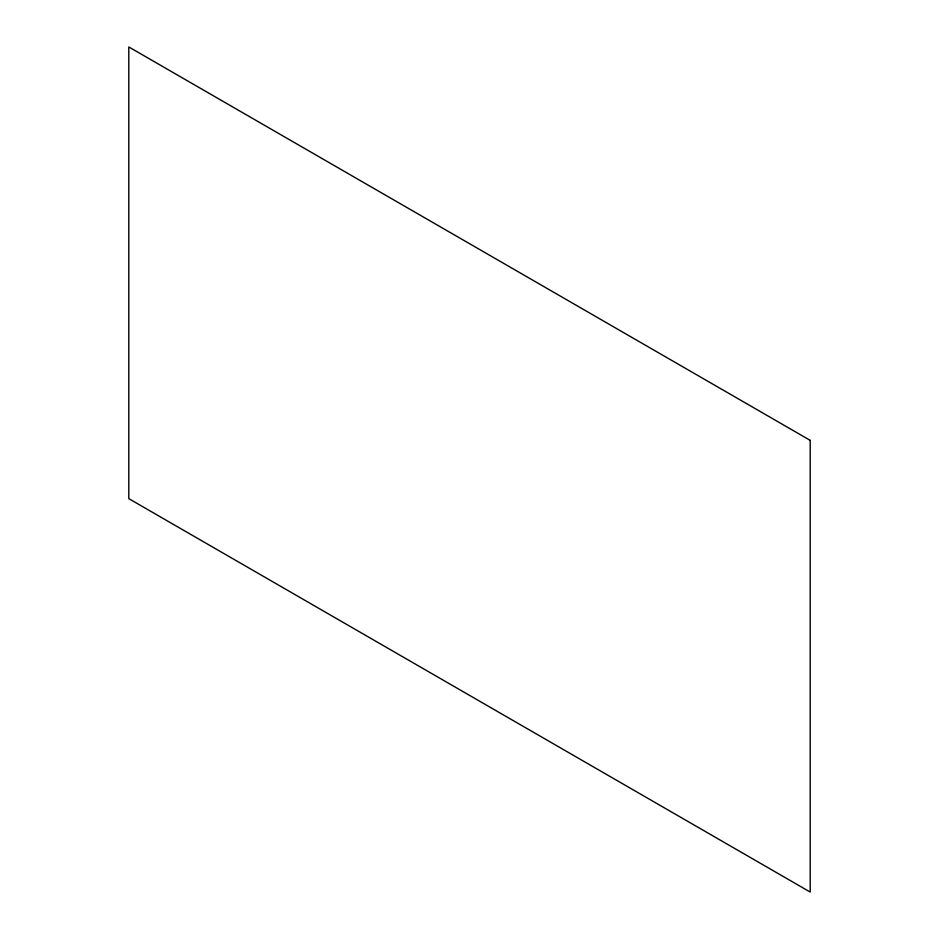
<?xml version="1.0" encoding="UTF-8"?>
<svg xmlns="http://www.w3.org/2000/svg" width="939" height="939" viewBox="0 0 939 939"><rect width="100%" height="100%" fill="white"/><g stroke="black" fill="none" stroke-linecap="round" stroke-linejoin="round"><path stroke-width="1.41" d="M810.204 440.356L128.796 46.95L128.796 498.644L810.204 892.05L810.204 440.356"/></g></svg>
